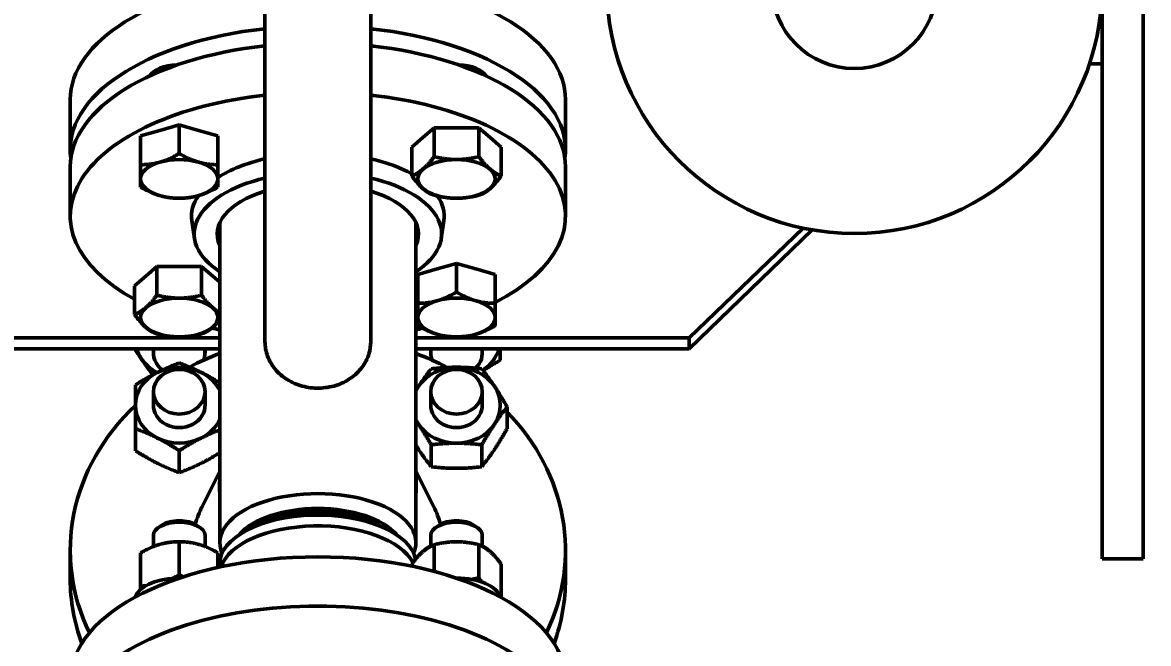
# Model space of a CAD drawing. Header units: inches. Extents: x 11 to 1621, y 11 to 1332.
# Drawn here: x 773.17 to 786.81, y 309.04 to 316.57 of the extents above; entities that cross this region are included whole.
import ezdxf

# ---------------------------------------------------------------- set-up
doc = ezdxf.new("R2010")
doc.units = ezdxf.units.IN
doc.header["$LTSCALE"] = 48
doc.header["$MEASUREMENT"] = 0
doc.layers.add('Dimension (ANSI)', color=7, linetype='Continuous', lineweight=25)
doc.layers.add('Visible (ANSI)', color=7, linetype='Continuous', lineweight=50)
doc.styles.add('Dimension Text', font='tahoma.ttf')
doc.dimstyles.new('ELC FT', dxfattribs={"dimscale": 48, "dimtxt": 0.12, "dimasz": 0.098425, "dimexe": 0.05, "dimexo": 0.1, "dimgap": 0.031496, "dimtad": 1, "dimdec": 5, "dimzin": 3, "dimdsep": 46, "dimlunit": 4, "dimtxsty": 'Dimension Text', "dimcen": 0.09, "dimdle": 0.5, "dimclrd": 5, "dimclre": 5, "dimclrt": 256, "dimadec": 1, "dimazin": 3, "dimtfac": 0.833333, "dimtofl": 0, "dimtmove": 0, "dimatfit": 3, "dimfxl": 0, "dimfrac": 2, "dimtolj": 1, "dimtzin": 0, "dimlwd": 25, "dimlwe": 25, "dimarcsym": 0})

# ---------------------------------------------------------------- blocks, each defined once
blk = doc.blocks.new('*D15')
at = {"layer": 'Defpoints', "color": 0, "linetype": 'Continuous', "transparency": 16777216}
for p in [(804.877, 319.63), (264.502, 280.771), (804.877, 187.693)]:
    blk.add_point(p, dxfattribs=at)
at = {"layer": 'Dimension (ANSI)', "color": 5, "linetype": 'Continuous', "lineweight": 25, "transparency": 16777216}
for p, q in [((804.877, 314.83), (804.877, 185.293)), ((264.502, 275.971), (264.502, 185.293)), ((269.227, 187.693), (800.153, 187.693))]:
    blk.add_line(p, q, dxfattribs=at)
at = {"layer": 'Dimension (ANSI)', "color": 5, "linetype": 'Continuous', "transparency": 16777216}
for points in [[(269.227, 188.48), (269.227, 186.905), (264.502, 187.693)], [(800.153, 188.48), (800.153, 186.905), (804.877, 187.693)]]:
    blk.add_solid(points, dxfattribs=at)
at = {"layer": 'Dimension (ANSI)', "linetype": 'Continuous', "lineweight": 25, "transparency": 16777216, "insert": (534.752, 192.841), "char_height": 5.76, "attachment_point": 5, "style": 'Dimension Text'}
blk.add_mtext('\\A1;45\'-0 3/8"', dxfattribs=at)
blk = doc.blocks.new('*D25')
at = {"layer": 'Defpoints', "color": 0, "linetype": 'Continuous', "transparency": 16777216}
for p in [(804.877, 319.63), (744.252, 285.943), (804.877, 225.928)]:
    blk.add_point(p, dxfattribs=at)
at = {"layer": 'Dimension (ANSI)', "color": 5, "linetype": 'Continuous', "lineweight": 25, "transparency": 16777216}
for p, q in [((804.877, 314.83), (804.877, 223.528)), ((744.252, 281.143), (744.252, 223.528)), ((748.977, 225.928), (800.153, 225.928))]:
    blk.add_line(p, q, dxfattribs=at)
at = {"layer": 'Dimension (ANSI)', "color": 5, "linetype": 'Continuous', "transparency": 16777216}
for points in [[(748.977, 226.715), (748.977, 225.141), (744.252, 225.928)], [(800.153, 226.715), (800.153, 225.141), (804.877, 225.928)]]:
    blk.add_solid(points, dxfattribs=at)
at = {"layer": 'Dimension (ANSI)', "linetype": 'Continuous', "lineweight": 25, "transparency": 16777216, "insert": (774.565, 231.076), "char_height": 5.76, "attachment_point": 5, "style": 'Dimension Text'}
blk.add_mtext('\\A1;5\'-0 5/8"', dxfattribs=at)

msp = doc.modelspace()

# ---------------------------------------------------------------- linework, layer by layer
at = {"layer": 'Visible (ANSI)'}
for p, q in [((786.752429, 310.067735), (786.752429, 406.692735)), ((776.111804, 312.776406), (776.111804, 317.824726)), ((777.393054, 317.824726), (777.393054, 312.776406)), ((786.252429, 310.067735), (786.252429, 317.010725)), ((786.10037, 316.067735), (786.252429, 316.067735)), ((774.752051, 315.937022), (774.752051, 315.942639)), ((774.752913, 315.964336), (774.752125, 315.946105)), ((778.751946, 315.964336), (778.752733, 315.946105)), ((778.752808, 315.937022), (778.752808, 315.942639)), ((773.752429, 315.633221), (773.752429, 315.027003)), ((779.752429, 315.633221), (779.752429, 315.027003)), ((774.604051, 315.192344), (774.838551, 315.260038)), ((774.838551, 315.260038), (775.073051, 315.327733)), ((775.073051, 315.327733), (775.073051, 314.979495)), ((775.073051, 315.327733), (775.307551, 315.260038)), ((775.307551, 315.260038), (775.542051, 315.192344)), ((778.025642, 315.174205), (778.161031, 315.291455)), ((778.161031, 315.291455), (778.431808, 315.291455)), ((778.161031, 315.291455), (778.161031, 314.943217)), ((778.431808, 315.291455), (778.702585, 315.291455)), ((778.702585, 315.291455), (778.702585, 314.943217)), ((778.702585, 315.291455), (778.837974, 315.174205)), ((774.604051, 315.192344), (774.604051, 314.844106)), ((775.542051, 315.192344), (775.542051, 314.844106)), ((777.890253, 315.056955), (778.025642, 315.174205)), ((778.837974, 315.174205), (778.973362, 315.056955)), ((777.890253, 315.056955), (777.890253, 314.708717)), ((778.973362, 315.056955), (778.973362, 314.708717)), ((773.752429, 314.819157), (773.752429, 314.221599)), ((779.752429, 314.819157), (779.752429, 314.221599)), ((775.256897, 313.951951), (775.226278, 314.167369)), ((775.564929, 314.144954), (775.564929, 310.265439)), ((777.939929, 314.144954), (777.939929, 310.265439)), ((778.247961, 313.951951), (778.27858, 314.167369)), ((782.630679, 314.075861), (781.252429, 312.744574)), ((781.252429, 312.615164), (782.742428, 314.054393)), ((774.666885, 313.494827), (774.802273, 313.612077)), ((774.802273, 313.612077), (774.802273, 313.263839)), ((774.802273, 313.612077), (775.073051, 313.612077)), ((775.073051, 313.612077), (775.343828, 313.612077)), ((775.343828, 313.612077), (775.479217, 313.494827)), ((775.343828, 313.612077), (775.343828, 313.263839)), ((778.197308, 313.58066), (778.431808, 313.648354)), ((778.431808, 313.648354), (778.666308, 313.58066)), ((778.431808, 313.648354), (778.431808, 313.300116)), ((774.531496, 313.377577), (774.666885, 313.494827)), ((775.479217, 313.494827), (775.564929, 313.420597)), ((777.962808, 313.512965), (778.197308, 313.58066)), ((777.962808, 313.512965), (777.962808, 313.164727)), ((778.666308, 313.58066), (778.900808, 313.512965)), ((778.900808, 313.512965), (778.900808, 313.164727)), ((774.531496, 313.377577), (774.531496, 313.029339)), ((775.564929, 312.744574), (768.939929, 312.744574)), ((776.111804, 312.698406), (776.111804, 312.776406)), ((777.393054, 312.698406), (777.393054, 312.776406)), ((781.252429, 312.744574), (777.939929, 312.744574)), ((781.252429, 312.744574), (781.252429, 312.615164)), ((775.564929, 312.615164), (768.939929, 312.615164)), ((774.760551, 312.615164), (774.760551, 312.561534)), ((775.385551, 312.615164), (775.385551, 312.561534)), ((781.252429, 312.615164), (777.939929, 312.615164)), ((778.119308, 312.615164), (778.119308, 312.561534)), ((778.744308, 312.615164), (778.744308, 312.561534)), ((774.760551, 311.929744), (774.760551, 312.092803)), ((775.385551, 311.929744), (775.385551, 312.092803)), ((778.119308, 311.929744), (778.119308, 312.092803)), ((778.744308, 311.929744), (778.744308, 312.092803)), ((779.044954, 311.910651), (779.044954, 311.644456)), ((774.542051, 311.645151), (774.542051, 311.378956)), ((778.125235, 311.450791), (778.125235, 311.184597)), ((778.738381, 311.450791), (778.738381, 311.184597)), ((775.073051, 311.379651), (775.073051, 311.113456)), ((775.564929, 311.129389), (775.348964, 310.698545)), ((777.939929, 311.129389), (778.155894, 310.698545)), ((775.562429, 310.910363), (775.562429, 310.986259)), ((777.942429, 310.910363), (777.942429, 310.986259)), ((774.866735, 310.478225), (774.821918, 310.447967)), ((775.279366, 310.478225), (775.324183, 310.447967)), ((776.071018, 310.497167), (775.968592, 310.452334)), ((777.43384, 310.497167), (777.536266, 310.452334)), ((778.225492, 310.478225), (778.180676, 310.447967)), ((778.638124, 310.478225), (778.68294, 310.447967)), ((774.760551, 310.217221), (774.760551, 310.354976)), ((775.385551, 310.217221), (775.385551, 310.354976)), ((778.119308, 310.221292), (778.119308, 310.354976)), ((778.744308, 310.221292), (778.744308, 310.354976)), ((775.073051, 310.27544), (775.073051, 309.874278)), ((778.161031, 310.239162), (778.161031, 309.916806)), ((778.702585, 310.239162), (778.702585, 309.838001)), ((773.752429, 309.825919), (773.752429, 310.170919)), ((774.604051, 310.140051), (774.604051, 309.73889)), ((775.542051, 310.140051), (775.542051, 309.964931)), ((779.752429, 309.825919), (779.752429, 310.170919)), ((786.252429, 310.067735), (786.752429, 310.067735)), ((775.562429, 309.969378), (775.562429, 310.004645)), ((777.890253, 310.004662), (777.890253, 309.980361)), ((778.973362, 310.004662), (778.973362, 309.603501)), ((775.065044, 309.832669), (775.065044, 309.835444))]:
    msp.add_line(p, q, dxfattribs=at)
msp.add_circle((783.252429, 317.010725), 1, dxfattribs=at)
msp.add_arc((783.252429, 317.010725), 3, 180, 0, dxfattribs=at)
for centre, major_axis, ratio, start_param, end_param in [((776.752429, 315.633221), (-3, 0), 0.5, 4.927587801, 6.283185307), ((776.752429, 315.633221), (3, 0), 0.5, 0, 1.355597507), ((776.752429, 315.027003), (-3, 0), 0.5, 4.927587801, 6.352522885), ((776.752429, 315.027003), (3, 0), 0.5, 6.213847729, 7.638782814), ((776.752429, 314.819157), (-3, 0), 0.5, 4.927587801, 6.283185307), ((776.752429, 314.819157), (3, 0), 0.5, 0, 1.355597507), ((775.073051, 315.866692), (-0.375, 0), 0.5, 4.777340392, 5.99885163), ((778.431808, 315.866692), (0.375, 0), 0.5, 0.284333678, 1.505844916), ((775.073051, 315.942639), (-0.321, 0), 0.5, 6.133811729, 6.283185307), ((778.431808, 315.942639), (0.321, 0), 0.5, 0, 0.149373578), ((776.752429, 314.221599), (-3, 0), 0.5, 4.927587801, 7.0204487), ((776.752429, 314.221599), (3, 0), 0.5, 5.510625291, 7.638782814), ((775.073051, 315.056959), (0.469, 0), 0.5, 2.089376789, 2.099413416), ((775.073051, 315.056959), (0.469, 0), 0.5, 1.042179238, 1.052215865), ((778.431808, 315.056959), (0.469, 0), 0.5, 1.565403797, 1.576188857), ((778.431808, 315.056959), (0.469, 0), 0.5, 2.614180786, 2.62180697), ((778.431808, 315.056959), (0.469, 0), 0.5, 0.519785683, 0.527411868), ((775.073051, 314.67244), (-0.469, 0), 0.5, 5.235987756, 6.283185307), ((775.073051, 314.67244), (-0.469, 0), 0.5, 4.188790205, 5.235987756), ((775.073051, 314.67244), (0.469, 0), 0.5, 0, 1.047197551), ((776.752429, 314.221599), (-1.53, 0), 0.5, 5.144412382, 5.624989502), ((776.752429, 314.221599), (-1.53, 0), 0.5, 3.873836983, 4.280365579), ((778.431808, 314.67244), (-0.469, 0), 0.5, 4.71238898, 5.759586532), ((778.431808, 314.67244), (-0.469, 0), 0.5, 3.665191429, 4.71238898), ((778.431808, 314.67244), (-0.469, 0), 0.5, 5.759586532, 6.806784083), ((778.431808, 314.67244), (0.469, 0), 0.5, 5.759586532, 6.806784083), ((775.073051, 314.67244), (-0.469, 0), 0.5, 0, 1.047197551), ((776.752429, 314.005093), (-1.499304, 0), 0.5, 5.153872964, 6.939847579), ((775.073051, 314.67244), (0.469, 0), 0.5, 5.235987756, 6.283185307), ((776.752429, 314.005093), (1.499304, 0), 0.5, 5.626523035, 7.412497651), ((778.431808, 314.67244), (0.469, 0), 0.5, 3.665191429, 4.71238898), ((778.431808, 314.67244), (0.469, 0), 0.5, 4.71238898, 5.759586532), ((775.073051, 314.67244), (0.469, 0), 0.5, 4.188790205, 5.235987756), ((776.752429, 314.221599), (-1.53, 0), 0.5, 5.954679742, 6.354134515), ((776.752429, 314.005093), (-1.22, 0), 0.5, 5.265224482, 6.514522583), ((776.752429, 314.005093), (1.22, 0), 0.5, 6.051848032, 7.301146132), ((776.752429, 314.221599), (1.53, 0), 0.5, 6.212236099, 6.605976201), ((775.073051, 313.37758), (0.469, 0), 0.5, 1.565403797, 1.576188857), ((775.073051, 313.37758), (0.469, 0), 0.5, 2.614180786, 2.62180697), ((775.073051, 313.37758), (0.469, 0), 0.5, 0.519785683, 0.527411868), ((778.431808, 313.37758), (0.469, 0), 0.5, 2.089376789, 2.099413416), ((778.431808, 313.37758), (0.469, 0), 0.5, 1.042179238, 1.052215865), ((775.073051, 312.993061), (-0.469, 0), 0.5, 4.71238898, 5.759586532), ((775.073051, 312.993061), (-0.469, 0), 0.5, 3.665191429, 4.71238898), ((778.431808, 312.993061), (-0.469, 0), 0.5, 5.235987756, 6.283185307), ((778.431808, 312.993061), (-0.469, 0), 0.5, 4.188790205, 5.235987756), ((778.431808, 312.993061), (0.469, 0), 0.5, 0, 1.047197551), ((775.073051, 312.993061), (-0.469, 0), 0.5, 5.759586532, 6.806784083), ((775.073051, 312.993061), (0.469, 0), 0.5, 5.759586532, 6.806784083), ((778.431808, 312.993061), (-0.469, 0), 0.5, 0, 1.047197551), ((778.431808, 312.993061), (0.469, 0), 0.5, 5.235987756, 6.283185307), ((775.073051, 312.993061), (0.469, 0), 0.5, 3.665191429, 4.71238898), ((775.073051, 312.993061), (0.469, 0), 0.5, 4.71238898, 5.759586532), ((776.752429, 314.221599), (3, 0), 0.5, 4.269835632, 4.305413855), ((776.752429, 314.221599), (3, 0), 0.5, 5.119364106, 5.148842391), ((778.431808, 312.993061), (0.469, 0), 0.5, 4.188790205, 5.235987756), ((775.073051, 312.724534), (-0.531, 0), 0.866025404, 0.240134695, 0.523598776), ((775.073051, 312.561534), (-0.3125, 0), 0.866025404, 6.083699678, 7.13859539), ((776.752429, 310.170919), (-3, 0), 0.866025404, 5.119364106, 5.25721678), ((775.073051, 312.561534), (0.3125, 0), 0.866025404, 5.963963659, 6.482670937), ((776.752429, 310.170919), (-3, 0), 0.866025404, 4.163151639, 4.305413855), ((778.431808, 312.561534), (-0.3125, 0), 0.866025404, 6.083699678, 6.602406955), ((778.431808, 312.561534), (0.3125, 0), 0.866025404, 5.540569664, 6.482670937), ((778.431808, 312.724534), (0.531, 0), 0.866025404, 5.354113074, 6.043050612), ((775.073051, 312.724534), (0.531, 0), 0.866025404, 3.665191429, 4.184949456), ((775.073051, 311.929803), (-0.531, 0), 0.866025404, 4.188790205, 5.235987756), ((778.431808, 311.929803), (-0.531, 0), 0.866025404, 4.71238898, 5.759586532), ((778.431808, 311.929803), (-0.531, 0), 0.866025404, 3.665191429, 4.71238898), ((775.073051, 311.929803), (-0.531, 0), 0.866025404, 5.235987756, 6.283185307), ((775.073051, 311.929803), (0.531, 0), 0.866025404, 0.386258502, 1.047197551), ((778.431808, 311.929803), (-0.531, 0), 0.866025404, 5.759586532, 5.896926806), ((778.431808, 311.929803), (0.531, 0), 0.866025404, 5.759586532, 6.806784083), ((776.752429, 310.170919), (-3, 0), 0.866025404, 5.540703552, 6.678584882), ((775.073051, 311.929803), (-0.531, 0), 0.866025404, 0, 1.047197551), ((775.073051, 311.929803), (-0.312706, 0), 0.866025404, 6.246886479, 9.461076788), ((778.431808, 311.929803), (-0.312706, 0), 0.866025404, 6.246886479, 9.461076788), ((776.752429, 310.170919), (3, 0), 0.866025404, 5.887785733, 6.984220538), ((775.073051, 311.929803), (0.531, 0), 0.866025404, 5.235987756, 5.896926806), ((778.431808, 311.929803), (-0.531, 0), 0.866025404, 0.386258502, 0.523598776), ((778.431808, 311.929803), (0.531, 0), 0.866025404, 3.665191429, 4.71238898), ((778.431808, 311.929803), (0.531, 0), 0.866025404, 4.71238898, 5.759586532), ((775.073051, 311.929803), (0.531, 0), 0.866025404, 4.188790205, 5.235987756), ((776.752429, 310.986259), (-1.19, 0), 0.866025404, 6.218353581, 6.348017033), ((776.752429, 310.986259), (1.19, 0), 0.866025404, 6.218353581, 6.348017033), ((776.752429, 310.265439), (1.1875, 0), 0.5, 6.066680147, 9.641283121), ((776.752429, 310.910363), (-1.19, 0), 0.866025404, 0, 0.064831726), ((776.752429, 310.910363), (1.19, 0), 0.866025404, 6.218353581, 6.283185307), ((776.752429, 310.170919), (-1.53, 0), 0.866025404, 5.873628841, 6.042872478), ((776.752429, 310.004645), (-1.19, 0), 0.5, 3.242342825, 6.283185307), ((776.752429, 310.162105), (-1.032, 0), 0.5, 3.539557348, 5.885220612), ((776.752429, 310.162105), (-0.9695, 0), 0.5, 3.808832306, 5.615945655), ((776.752429, 310.107979), (-1.0345, 0), 0.5, 3.993317292, 5.431460668), ((776.752429, 310.170919), (1.53, 0), 0.866025404, 0.240312829, 0.409556466), ((775.073051, 310.354976), (-0.3125, 0), 0.5, 3.141592654, 6.283185307), ((775.073051, 310.40183), (-0.256732, 0), 0.5, 3.779030295, 5.645747666), ((776.752429, 309.87319), (-1.19, 0), 0.5, 3.396416287, 6.114656291), ((778.431808, 310.354976), (-0.3125, 0), 0.5, 3.141592654, 6.283185307), ((778.431808, 310.40183), (-0.256732, 0), 0.5, 3.779030295, 5.645747666), ((776.752429, 308.592434), (-3, 0), 0.5, 3.141592654, 6.283185307), ((776.752429, 309.825919), (-3, 0), 0.866025404, 0, 0.305731801), ((775.073051, 309.567224), (-0.5365, 0), 0.5, 4.800119386, 6.135045046), ((775.073051, 309.33635), (0.533953, -2.648604), 0.019713973, 1.750535234, 1.756005373), ((775.073051, 309.567224), (-0.5365, 0), 0.5, 4.711890247, 4.727314062), ((775.073051, 309.527897), (0.533953, -2.648604), 0.019713973, 1.682213815, 1.683200049), ((778.431808, 309.567224), (0.5365, 0), 0.5, 0.148140261, 1.57129506), ((776.752429, 309.825919), (3, 0), 0.866025404, 5.977453506, 6.283185307), ((776.752429, 307.994877), (-3, 0), 0.5, 2.923275346, 6.501502615)]:
    msp.add_ellipse(centre, major_axis=major_axis, ratio=ratio, start_param=start_param, end_param=end_param, dxfattribs=at)
for centre in [(775.073051, 312.092803), (778.431808, 312.092803)]:
    msp.add_ellipse(centre, major_axis=(0.3125, 0), ratio=0.866025404, dxfattribs=at)
for points, weights in [([(774.838551, 314.875523), (774.947382, 314.90694), (775.073051, 314.979495)], [1, 1.0379548493, 1]), ([(775.073051, 314.979495), (775.198719, 314.90694), (775.307551, 314.875523)], [1, 1.0379548493, 1]), ([(774.604051, 314.844106), (774.729719, 314.844106), (774.838551, 314.875523)], [1, 1.0379548493, 1]), ([(774.604051, 314.67244), (774.604051, 314.735274), (774.604051, 314.844106)], [1, 1.0379548493, 1]), ([(775.307551, 314.875523), (775.416382, 314.844106), (775.542051, 314.844106)], [1, 1.0379548493, 1]), ([(775.542051, 314.844106), (775.542051, 314.735274), (775.542051, 314.67244)], [1, 1.0379548493, 1]), ([(778.025642, 314.78969), (778.088476, 314.844106), (778.161031, 314.943217)], [1, 1.0379548493, 1]), ([(778.161031, 314.943217), (778.30614, 314.90694), (778.431808, 314.90694)], [1, 1.0379548493, 1]), ([(778.431808, 314.90694), (778.557476, 314.90694), (778.702585, 314.943217)], [1, 1.0379548493, 1]), ([(778.702585, 314.943217), (778.77514, 314.844106), (778.837974, 314.78969)], [1, 1.0379548493, 1]), ([(777.890253, 314.708717), (777.962808, 314.735274), (778.025642, 314.78969)], [1, 1.0379548493, 1]), ([(778.025642, 314.55519), (777.962808, 314.609606), (777.890253, 314.708717)], [1, 1.0379548493, 1]), ([(778.837974, 314.78969), (778.900808, 314.735274), (778.973362, 314.708717)], [1, 1.0379548493, 1]), ([(778.973362, 314.708717), (778.900808, 314.609606), (778.837974, 314.55519)], [1, 1.0379548493, 1]), ([(774.604051, 314.573329), (774.604051, 314.609606), (774.604051, 314.67244)], [1, 1.0379548493, 1]), ([(774.838551, 314.469357), (774.729719, 314.500774), (774.604051, 314.573329)], [1, 1.0379548493, 1]), ([(775.542051, 314.573329), (775.416382, 314.500774), (775.307551, 314.469357)], [1, 1.0379548493, 1]), ([(775.542051, 314.67244), (775.542051, 314.609606), (775.542051, 314.573329)], [1, 1.0379548493, 1]), ([(778.161031, 314.474217), (778.088476, 314.500774), (778.025642, 314.55519)], [1, 1.0379548493, 1]), ([(778.837974, 314.55519), (778.77514, 314.500774), (778.702585, 314.474217)], [1, 1.0379548493, 1]), ([(775.073051, 314.43794), (774.947382, 314.43794), (774.838551, 314.469357)], [1, 1.0379548493, 1]), ([(775.307551, 314.469357), (775.198719, 314.43794), (775.073051, 314.43794)], [1, 1.0379548493, 1]), ([(778.431808, 314.43794), (778.30614, 314.43794), (778.161031, 314.474217)], [1, 1.0379548493, 1]), ([(778.702585, 314.474217), (778.557476, 314.43794), (778.431808, 314.43794)], [1, 1.0379548493, 1]), ([(774.666885, 313.110311), (774.729719, 313.164727), (774.802273, 313.263839)], [1, 1.0379548493, 1]), ([(774.802273, 313.263839), (774.947382, 313.227561), (775.073051, 313.227561)], [1, 1.0379548493, 1]), ([(775.073051, 313.227561), (775.198719, 313.227561), (775.343828, 313.263839)], [1, 1.0379548493, 1]), ([(775.343828, 313.263839), (775.416382, 313.164727), (775.479217, 313.110311)], [1, 1.0379548493, 1]), ([(777.962808, 313.164727), (778.088476, 313.164727), (778.197308, 313.196144)], [1, 1.0379548493, 1]), ([(778.197308, 313.196144), (778.30614, 313.227561), (778.431808, 313.300116)], [1, 1.0379548493, 1]), ([(778.431808, 313.300116), (778.557476, 313.227561), (778.666308, 313.196144)], [1, 1.0379548493, 1]), ([(778.666308, 313.196144), (778.77514, 313.164727), (778.900808, 313.164727)], [1, 1.0379548493, 1]), ([(774.531496, 313.029339), (774.604051, 313.055895), (774.666885, 313.110311)], [1, 1.0379548493, 1]), ([(775.479217, 313.110311), (775.52073, 313.07436), (775.564929, 313.051256)], [1, 1.0247571894, 1.01721713941]), ([(777.962808, 312.993061), (777.962808, 313.055895), (777.962808, 313.164727)], [1, 1.0379548493, 1]), ([(778.900808, 313.164727), (778.900808, 313.055895), (778.900808, 312.993061)], [1, 1.0379548493, 1]), ([(774.666885, 312.875811), (774.604051, 312.930227), (774.531496, 313.029339)], [1, 1.0379548493, 1]), ([(775.564929, 312.965214), (775.52073, 312.911763), (775.479217, 312.875811)], [1.01721713941, 1.0247571894, 1]), ([(777.962808, 312.89395), (777.962808, 312.930227), (777.962808, 312.993061)], [1, 1.0379548493, 1]), ([(778.900808, 312.993061), (778.900808, 312.930227), (778.900808, 312.89395)], [1, 1.0379548493, 1]), ([(774.802273, 312.794839), (774.729719, 312.821395), (774.666885, 312.875811)], [1, 1.0379548493, 1]), ([(775.073051, 312.758561), (774.947382, 312.758561), (774.802273, 312.794839)], [1, 1.0379548493, 1]), ([(775.343828, 312.794839), (775.198719, 312.758561), (775.073051, 312.758561)], [1, 1.0379548493, 1]), ([(775.479217, 312.875811), (775.416382, 312.821395), (775.343828, 312.794839)], [1, 1.0379548493, 1]), ([(778.197308, 312.789978), (778.088476, 312.821395), (777.962808, 312.89395)], [1, 1.0379548493, 1]), ([(778.431808, 312.758561), (778.30614, 312.758561), (778.197308, 312.789978)], [1, 1.0379548493, 1]), ([(778.666308, 312.789978), (778.557476, 312.758561), (778.431808, 312.758561)], [1, 1.0379548493, 1]), ([(778.900808, 312.89395), (778.77514, 312.821395), (778.666308, 312.789978)], [1, 1.0379548493, 1]), ([(774.613191, 312.494605), (774.57548, 312.551171), (774.536217, 312.615164)], [1, 1.01976685693, 1.01894458546]), ([(778.962808, 312.615164), (778.962808, 312.547921), (778.962808, 312.478187)], [1.01872925867, 1.02114757471, 1]), ([(774.753605, 312.300232), (774.679075, 312.395779), (774.613191, 312.494605)], [1.00536176982, 1.03505194062, 1]), ([(774.807551, 312.328053), (774.93077, 312.389663), (775.073051, 312.441651)], [1, 1.0379548493, 1]), ([(775.073051, 312.441651), (775.215332, 312.389663), (775.338551, 312.328053)], [1, 1.0379548493, 1]), ([(777.971948, 312.159733), (778.043089, 312.266444), (778.125235, 312.37051)], [1, 1.0379548493, 1]), ([(778.125235, 312.37051), (778.289527, 312.389663), (778.431808, 312.389663)], [1, 1.0379548493, 1]), ([(778.431808, 312.389663), (778.574089, 312.389663), (778.738381, 312.37051)], [1, 1.0379548493, 1]), ([(778.738381, 312.37051), (778.820527, 312.266444), (778.891667, 312.159733)], [1, 1.0379548493, 1]), ([(778.962808, 312.478187), (778.849796, 312.406468), (778.751253, 312.354106)], [1, 1.02991349363, 1.01267532587]), ([(774.542051, 312.176151), (774.684332, 312.266444), (774.807551, 312.328053)], [1, 1.0379548493, 1]), ([(775.338551, 312.328053), (775.445606, 312.274526), (775.564929, 312.200676)], [1, 1.03281251011, 1.00889125156]), ([(774.542051, 311.929803), (774.542051, 312.053022), (774.542051, 312.176151)], [1, 1.0379548493, 1]), ([(777.939929, 312.110807), (777.955997, 312.135806), (777.971948, 312.159733)], [1.0129328838, 1.00826715768, 1]), ([(778.891667, 312.159733), (778.962808, 312.053022), (779.044954, 311.910651)], [1, 1.0379548493, 1]), ([(774.542051, 311.645151), (774.542051, 311.806584), (774.542051, 311.929803)], [1, 1.0379548493, 1]), ([(779.044954, 311.910651), (778.962808, 311.806584), (778.891667, 311.699874)], [1, 1.0379548493, 1]), ([(777.971948, 311.699874), (777.955997, 311.723801), (777.939929, 311.747005)], [1, 1.00826715768, 1.0129328838]), ([(778.125235, 311.450791), (778.043089, 311.593163), (777.971948, 311.699874)], [1, 1.0379548493, 1]), ([(778.891667, 311.699874), (778.820527, 311.593163), (778.738381, 311.450791)], [1, 1.0379548493, 1]), ([(774.807551, 311.531553), (774.684332, 311.593163), (774.542051, 311.645151)], [1, 1.0379548493, 1]), ([(775.564929, 311.630554), (775.445606, 311.585081), (775.338551, 311.531553)], [1.00889125156, 1.03281251011, 1]), ([(778.891667, 311.395374), (778.962808, 311.502084), (779.044954, 311.644456)], [1, 1.0379548493, 1]), ([(775.073051, 311.379651), (774.93077, 311.469944), (774.807551, 311.531553)], [1, 1.0379548493, 1]), ([(775.338551, 311.531553), (775.215332, 311.469944), (775.073051, 311.379651)], [1, 1.0379548493, 1]), ([(777.939929, 311.444299), (777.955997, 311.419301), (777.971948, 311.395374)], [1.0129328838, 1.00826715768, 1]), ([(778.431808, 311.469944), (778.289527, 311.469944), (778.125235, 311.450791)], [1, 1.0379548493, 1]), ([(778.738381, 311.450791), (778.574089, 311.469944), (778.431808, 311.469944)], [1, 1.0379548493, 1]), ([(774.542051, 311.378956), (774.684332, 311.288663), (774.807551, 311.227053)], [1, 1.0379548493, 1]), ([(775.338551, 311.227053), (775.445606, 311.280581), (775.564929, 311.354431)], [1, 1.03281251011, 1.00889125156]), ([(777.971948, 311.395374), (778.043089, 311.288663), (778.125235, 311.184597)], [1, 1.0379548493, 1]), ([(778.738381, 311.184597), (778.820527, 311.288663), (778.891667, 311.395374)], [1, 1.0379548493, 1]), ([(774.807551, 311.227053), (774.93077, 311.165444), (775.073051, 311.113456)], [1, 1.0379548493, 1]), ([(775.073051, 311.113456), (775.215332, 311.165444), (775.338551, 311.227053)], [1, 1.0379548493, 1]), ([(778.125235, 311.184597), (778.289527, 311.165444), (778.431808, 311.165444)], [1, 1.0379548493, 1]), ([(778.431808, 311.165444), (778.574089, 311.165444), (778.738381, 311.184597)], [1, 1.0379548493, 1]), ([(774.838551, 310.244022), (774.729719, 310.212605), (774.604051, 310.140051)], [1, 1.0379548493, 1]), ([(775.073051, 310.27544), (774.947382, 310.27544), (774.838551, 310.244022)], [1, 1.0379548493, 1]), ([(775.307551, 310.244022), (775.198719, 310.27544), (775.073051, 310.27544)], [1, 1.0379548493, 1]), ([(775.542051, 310.140051), (775.416382, 310.212605), (775.307551, 310.244022)], [1, 1.0379548493, 1]), ([(778.161031, 310.239162), (778.088476, 310.212605), (778.025642, 310.15819)], [1, 1.0379548493, 1]), ([(778.431808, 310.27544), (778.30614, 310.27544), (778.161031, 310.239162)], [1, 1.0379548493, 1]), ([(778.702585, 310.239162), (778.557476, 310.27544), (778.431808, 310.27544)], [1, 1.0379548493, 1]), ([(778.837974, 310.15819), (778.77514, 310.212605), (778.702585, 310.239162)], [1, 1.0379548493, 1]), ([(778.025642, 310.15819), (777.962808, 310.103774), (777.890253, 310.004662)], [1, 1.0379548493, 1]), ([(778.973362, 310.004662), (778.900808, 310.103774), (778.837974, 310.15819)], [1, 1.0379548493, 1]), ([(774.995839, 309.832681), (775.033017, 309.851165), (775.073051, 309.874278)], [1.0162523747, 1.01178615007, 1]), ([(775.073051, 309.874278), (775.095445, 309.861349), (775.116871, 309.849907)], [1, 1.00655917283, 1.01085129684]), ([(778.616024, 309.819164), (778.657745, 309.826791), (778.702585, 309.838001)], [1.01597473291, 1.01142869256, 1]), ([(778.702585, 309.838001), (778.723172, 309.809879), (778.742424, 309.785941)], [1, 1.01048443593, 1.01517654763]), ([(774.604051, 309.73889), (774.634771, 309.73889), (774.663734, 309.74064)], [1, 1.00901952176, 1.01375227784]), ([(774.604051, 309.697484), (774.604051, 309.717075), (774.604051, 309.73889)], [1.01189458134, 1.00738371406, 1]), ([(778.962139, 309.607787), (778.967694, 309.605576), (778.973362, 309.603501)], [1.00529786055, 1.0028652275, 1]), ([(778.973362, 309.603501), (778.972664, 309.602547), (778.971968, 309.601598)], [1, 1.00035202241, 1.00069751497])]:
    msp.add_rational_spline(points, weights, degree=2, dxfattribs=at)
msp.add_open_spline([(776.111804, 312.698406), (776.111804, 312.639168), (776.12259, 312.579952), (776.164568, 312.467315), (776.195881, 312.413964), (776.276052, 312.318069), (776.325141, 312.275701), (776.436258, 312.206274), (776.498419, 312.179407), (776.629434, 312.144059), (776.698311, 312.135692), (776.835697, 312.138418), (776.904188, 312.149541), (777.033721, 312.190276), (777.094762, 312.219849), (777.202918, 312.294524), (777.250109, 312.33952), (777.325478, 312.440196), (777.353867, 312.495726), (777.385778, 312.600951), (777.393054, 312.649674), (777.393054, 312.698406)], degree=3, knots=[4.71238898, 4.71238898, 4.71238898, 4.71238898, 5.024591363, 5.024591363, 5.339054687, 5.339054687, 5.658196808, 5.658196808, 5.98117744, 5.98117744, 6.306096233, 6.306096233, 6.631505702, 6.631505702, 6.956250512, 6.956250512, 7.278778564, 7.278778564, 7.597150695, 7.597150695, 7.853981634, 7.853981634, 7.853981634, 7.853981634], dxfattribs=at)

# ---------------------------------------------------------------- dimensions: what is measured, and where the dimension line sits
at = {"layer": 'Dimension (ANSI)', "color": 5, "linetype": 'Continuous', "lineweight": 25, "true_color": 0x0000ff}
dim = msp.add_linear_dim(base=(804.877429, 187.692735), p1=(264.502429, 280.771104), p2=(804.877429, 319.630235), angle=180, dimstyle='ELC FT', override={"dimgap": 0.031496, "dimdec": 5, "dimlfac": 1, "dimtol": 0, "dimlim": 0, "dimtp": 0, "dimtm": 0, "dimtdec": 2, "dimatfit": 1}, dxfattribs=at)
dim.commit()
dim.dimension.update_dxf_attribs({"geometry": '*D15', "text_midpoint": (534.752429, 187.692735), "dimtype": 160})
dim = msp.add_linear_dim(base=(804.877429, 225.927966), p1=(744.252429, 285.942735), p2=(804.877429, 319.630235), dimstyle='ELC FT', override={"dimgap": 0.031496, "dimdec": 5, "dimlfac": 1, "dimtol": 0, "dimlim": 0, "dimtp": 0, "dimtm": 0, "dimtdec": 2, "dimatfit": 1}, dxfattribs=at)
dim.commit()
dim.dimension.update_dxf_attribs({"geometry": '*D25', "text_midpoint": (774.564929, 225.927966), "dimtype": 160})

doc.saveas('drawing.dxf')
